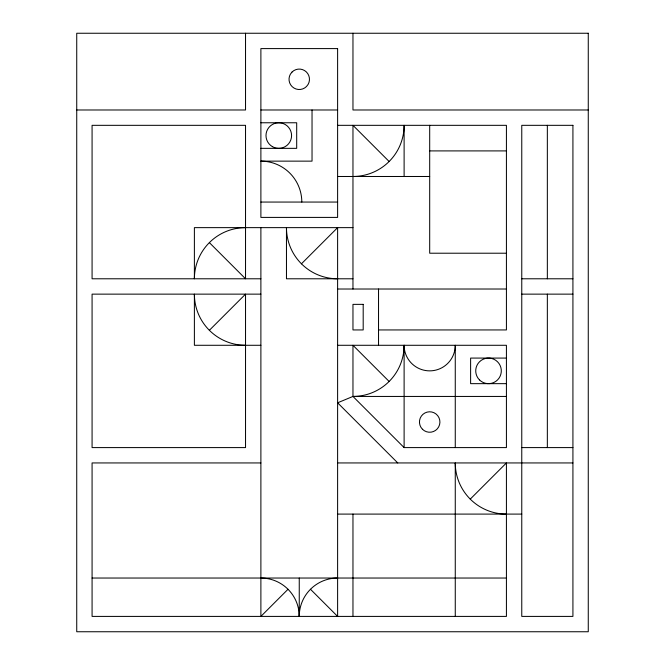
<?xml version="1.0" encoding="UTF-8"?>
<svg xmlns="http://www.w3.org/2000/svg" width="665" height="665" viewBox="0 0 665 665"><rect width="100%" height="100%" fill="white"/><g stroke="black" fill="none" stroke-linecap="round" stroke-linejoin="round"><path stroke-width="1" d="M209.367 330.306L245.535 294.138L245.535 447.595L92.078 447.595L92.078 294.138L260.888 294.138M301.445 263.806L337.612 227.638L337.612 616.405L310.488 589.273M288.012 589.273L260.888 616.405L260.888 227.638M470.255 499.116L506.422 462.94L506.422 616.405L92.078 616.405L92.078 462.94L260.888 462.94M506.422 396.44L352.965 396.44L337.612 402.799L397.761 462.94M76.733 109.983L245.535 109.983L245.535 33.25M260.888 109.983L337.612 109.983M588.267 109.983L352.965 109.983L352.965 33.25M260.888 122.767L296.69 122.767L296.69 148.345L260.888 148.345M337.612 125.328L506.422 125.328L506.422 329.94L378.535 329.94M429.69 150.905L506.422 150.905M337.612 176.483L429.69 176.483M260.888 202.06L337.612 202.06M352.965 227.638L194.388 227.638L194.388 278.785A51.155 51.155 0 0 1 245.535 227.638M506.422 253.215L429.69 253.215L429.69 125.328M260.888 278.785L92.078 278.785L92.078 125.328L245.535 125.328L245.535 278.785L209.367 242.617M352.965 278.785L286.465 278.785L286.465 227.638A51.155 51.155 0 0 0 337.612 278.785M521.767 278.785L572.922 278.785M337.612 289.017L506.422 289.017M521.767 294.138L572.922 294.138M260.888 345.285L194.388 345.285L194.388 294.138A51.155 51.155 0 0 0 245.535 345.285M337.612 345.285L506.422 345.285L506.422 447.595L404.112 447.595L352.965 396.44L352.965 345.285L389.133 381.461M506.422 358.078L470.612 358.078L470.612 383.655L506.422 383.655M521.767 447.595L572.922 447.595M337.612 462.94L572.922 462.94M337.612 514.095L521.767 514.095M92.078 578.035L506.422 578.035M389.133 161.495L352.965 125.328L352.965 289.017M547.345 125.328L547.345 278.785M547.345 294.138L547.345 447.595M455.267 447.595L455.267 345.285A25.578 25.578 0 0 1 429.69 370.862A25.578 25.578 0 0 1 404.112 345.285A51.155 51.155 0 0 1 352.965 396.44M455.267 616.405L455.267 462.94A51.155 51.155 0 0 0 506.422 514.095M404.112 176.483L404.112 125.328A51.155 51.155 0 0 1 352.965 176.483M404.112 345.285L404.112 447.595M378.535 289.017L378.535 345.285M352.965 514.095L352.965 616.405M312.035 109.983L312.035 161.138L260.888 161.138A40.922 40.922 0 0 1 301.81 202.06M299.25 578.035L299.25 616.405A38.362 38.362 0 0 1 337.612 578.035M260.888 578.035A38.362 38.362 0 0 1 299.25 616.405M292.018 72.053L290.389 74.172A10.233 10.233 0 0 0 306.482 86.525L308.111 84.405A10.233 10.233 0 0 0 292.018 72.053M588.267 33.25L76.733 33.25L76.733 631.75L588.267 631.75L588.267 33.25M337.612 48.595L260.888 48.595L260.888 217.405L337.612 217.405L337.612 48.595M572.922 125.328L521.767 125.328L521.767 616.405L572.922 616.405L572.922 125.328M363.19 304.362L352.965 304.362L352.965 329.94L363.19 329.94L363.19 304.362M479.473 379.906A12.785 12.785 0 0 0 500.87 374.179A12.785 12.785 0 0 0 485.209 358.51A12.785 12.785 0 0 0 479.473 379.906M422.458 429.257A10.233 10.233 0 0 0 439.573 424.669A10.233 10.233 0 0 0 427.046 412.134A10.233 10.233 0 0 0 422.458 429.257M272.392 146.633A12.785 12.785 0 0 0 291.578 135.56A12.785 12.785 0 0 0 272.392 124.48A12.785 12.785 0 0 0 272.392 146.633"/></g></svg>
